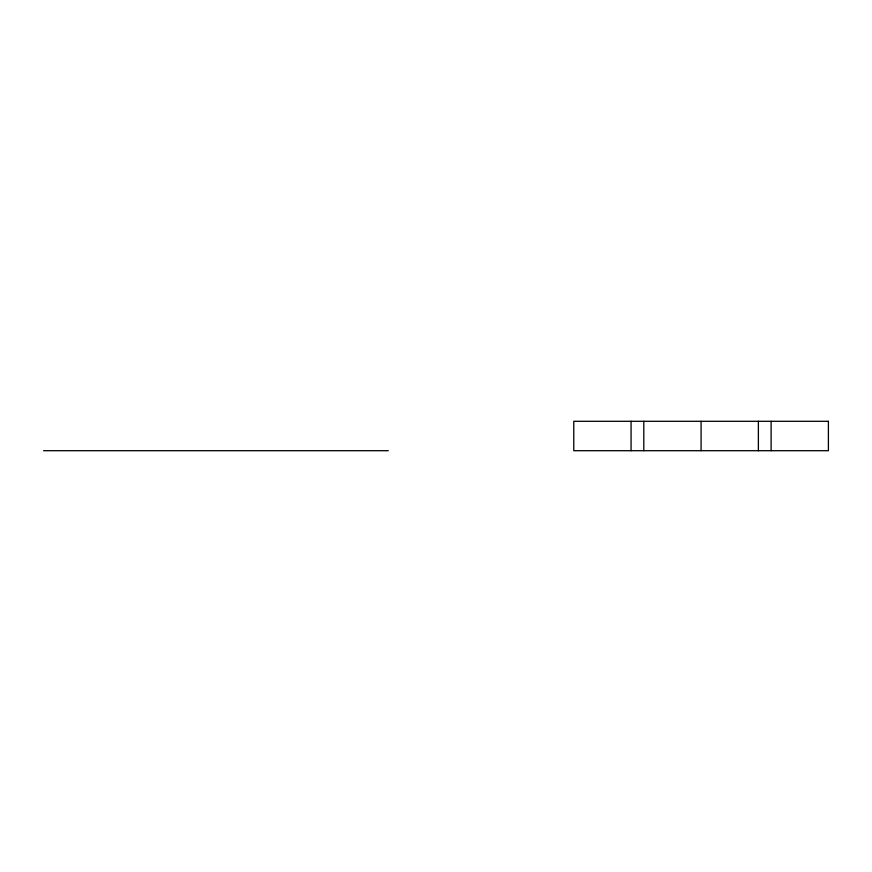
<?xml version="1.0" encoding="UTF-8"?>
<svg xmlns="http://www.w3.org/2000/svg" width="872" height="872" viewBox="0 0 872 872"><rect width="100%" height="100%" fill="white"/><g stroke="black" fill="none" stroke-linecap="round" stroke-linejoin="round"><path stroke-width="1.31" d="M43.622 450.704L388.313 450.704M771.11 421.296L771.11 450.704M758.378 421.296L758.378 450.704M701.088 421.296L701.088 450.704M643.798 421.296L643.798 450.704M631.066 421.296L631.066 450.704M828.4 421.296L573.776 421.296L573.776 450.704L828.4 450.704L828.4 421.296"/></g></svg>
